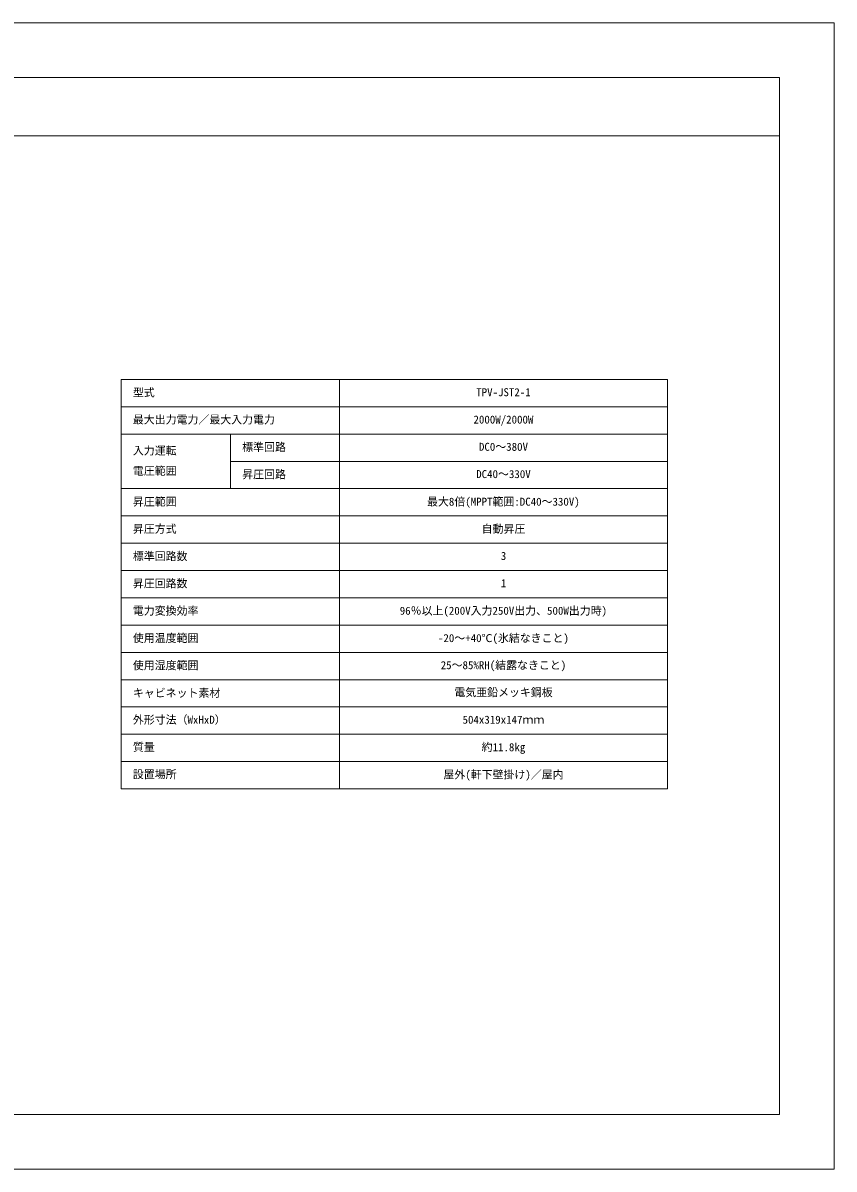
# Model space of a CAD drawing. Units: millimetres, scale not verified. Extents: x -1485 to 1485, y -1050 to 1050.
# Drawn here: x 0 to 1485, y -1050 to 1050 of the extents above; entities that cross this region are included whole.
import ezdxf
from ezdxf.enums import TextEntityAlignment as Align

# ---------------------------------------------------------------- set-up
doc = ezdxf.new("R2010")
doc.units = ezdxf.units.MM
doc.header["$LTSCALE"] = 10
for name, color, linetype, lineweight in [('0-0_0', 7, 'Continuous', 18), ('0-2_用紙枠', 7, 'Continuous', 18), ('0-3_図面枠', 7, 'Continuous', 18)]:
    doc.layers.add(name, color=color, linetype=linetype, lineweight=lineweight)
doc.styles.add('ＭＳ ゴシック', font='')
doc.styles.get('ＭＳ ゴシック').set_extended_font_data('MS Gothic')

# ---------------------------------------------------------------- blocks, each defined once
blk = doc.blocks.new('X11')
at = {"layer": '0-0_0', "style": 'ＭＳ ゴシック'}
for s, p in [('  入力運転', (1666.35, 1304.61)), ('  電圧範囲', (1666.35, 1267.54))]:
    blk.add_text(s, height=14.66, dxfattribs=at).set_placement(p, align=Align.BOTTOM_LEFT)

msp = doc.modelspace()

# ---------------------------------------------------------------- linework, layer by layer
at = {"layer": '0-0_0'}
for p, q in [((179.85, 396.69), (1179.85, 396.69)), ((179.85, 396.69), (179.85, -353.31)), ((579.85, 396.69), (579.85, -353.31)), ((1179.85, 396.69), (1179.85, -353.31)), ((179.85, 346.69), (1179.85, 346.69)), ((179.85, 296.69), (1179.85, 296.69)), ((379.85, 296.69), (379.85, 196.69)), ((379.85, 246.69), (1179.85, 246.69)), ((179.85, 196.69), (1179.85, 196.69)), ((179.85, 146.69), (1179.85, 146.69)), ((179.85, 96.69), (1179.85, 96.69)), ((179.85, 46.69), (1179.85, 46.69)), ((179.85, -3.31), (1179.85, -3.31)), ((179.85, -53.31), (1179.85, -53.31)), ((179.85, -103.31), (1179.85, -103.31)), ((179.85, -153.31), (1179.85, -153.31)), ((179.85, -203.31), (1179.85, -203.31)), ((179.85, -253.31), (1179.85, -253.31)), ((179.85, -303.31), (1179.85, -303.31)), ((179.85, -353.31), (1179.85, -353.31))]:
    msp.add_line(p, q, dxfattribs=at)
at = {"layer": '0-2_用紙枠'}
msp.add_lwpolyline([(-1485, -1050), (1485, -1050), (1485, 1050), (-1485, 1050)], close=True, dxfattribs=at)
at = {"layer": '0-3_図面枠'}
msp.add_line((1385, 843.39), (-1285, 843.39), dxfattribs=at)
msp.add_lwpolyline([(1385, -950), (1385, 950), (-1285, 950), (-1285, -950)], close=True, dxfattribs=at)

# ---------------------------------------------------------------- block references
at = {"layer": '0-0_0'}
msp.add_blockref('X11', (-1485, -1050), dxfattribs=at)

# ---------------------------------------------------------------- texts
at = {"layer": '0-0_0', "style": 'ＭＳ ゴシック'}
for s, p in [('  型式', (181.35, 360.95)), ('TPV-JST2-1', (829.85, 361.64)), ('  最大出力電力／最大入力電力', (181.35, 311.47)), ('2000W/2000W', (824.85, 311.52)), ('\u3000標準回路', (381.35, 261.12)), ('DC0～380V', (834.85, 261.64)), ('\u3000昇圧回路', (381.35, 211.07)), ('DC40～330V', (829.85, 211.64)), ('  昇圧範囲', (181.35, 161.07)), ('最大8倍(MPPT範囲:DC40～330V)', (739.85, 161.07)), ('  昇圧方式', (181.35, 111.24)), ('自動昇圧', (839.85, 111.24)), ('  標準回路数', (181.35, 61.18)), ('3', (874.85, 61.69)), ('  昇圧回路数', (181.35, 11.18)), ('1', (874.85, 11.64)), ('  電力変換効率', (181.35, -38.76)), ('96％以上(200V入力250V出力、500W出力時)', (689.85, -38.71)), ('  使用温度範囲', (181.35, -88.82)), ('-20～+40℃(氷結なきこと)', (759.85, -88.87)), ('  使用湿度範囲', (181.35, -138.82)), ('25～85%RH(結露なきこと)', (764.85, -138.47)), ('電気亜鉛メッキ鋼板', (789.85, -188.19)), ('\u3000キャビネット素材', (181.35, -189.39)), ('  外形寸法（WxHxD）', (181.35, -238.48)), ('504x319x147ｍｍ', (804.85, -238.36)), ('  質量', (181.35, -288.48)), ('約11.8㎏', (839.85, -288.76)), ('  設置場所', (181.35, -338.36)), ('屋外(軒下壁掛け)／屋内', (769.85, -338.93))]:
    msp.add_text(s, height=14.66, dxfattribs=at).set_placement(p, align=Align.BOTTOM_LEFT)

doc.saveas('drawing.dxf')
